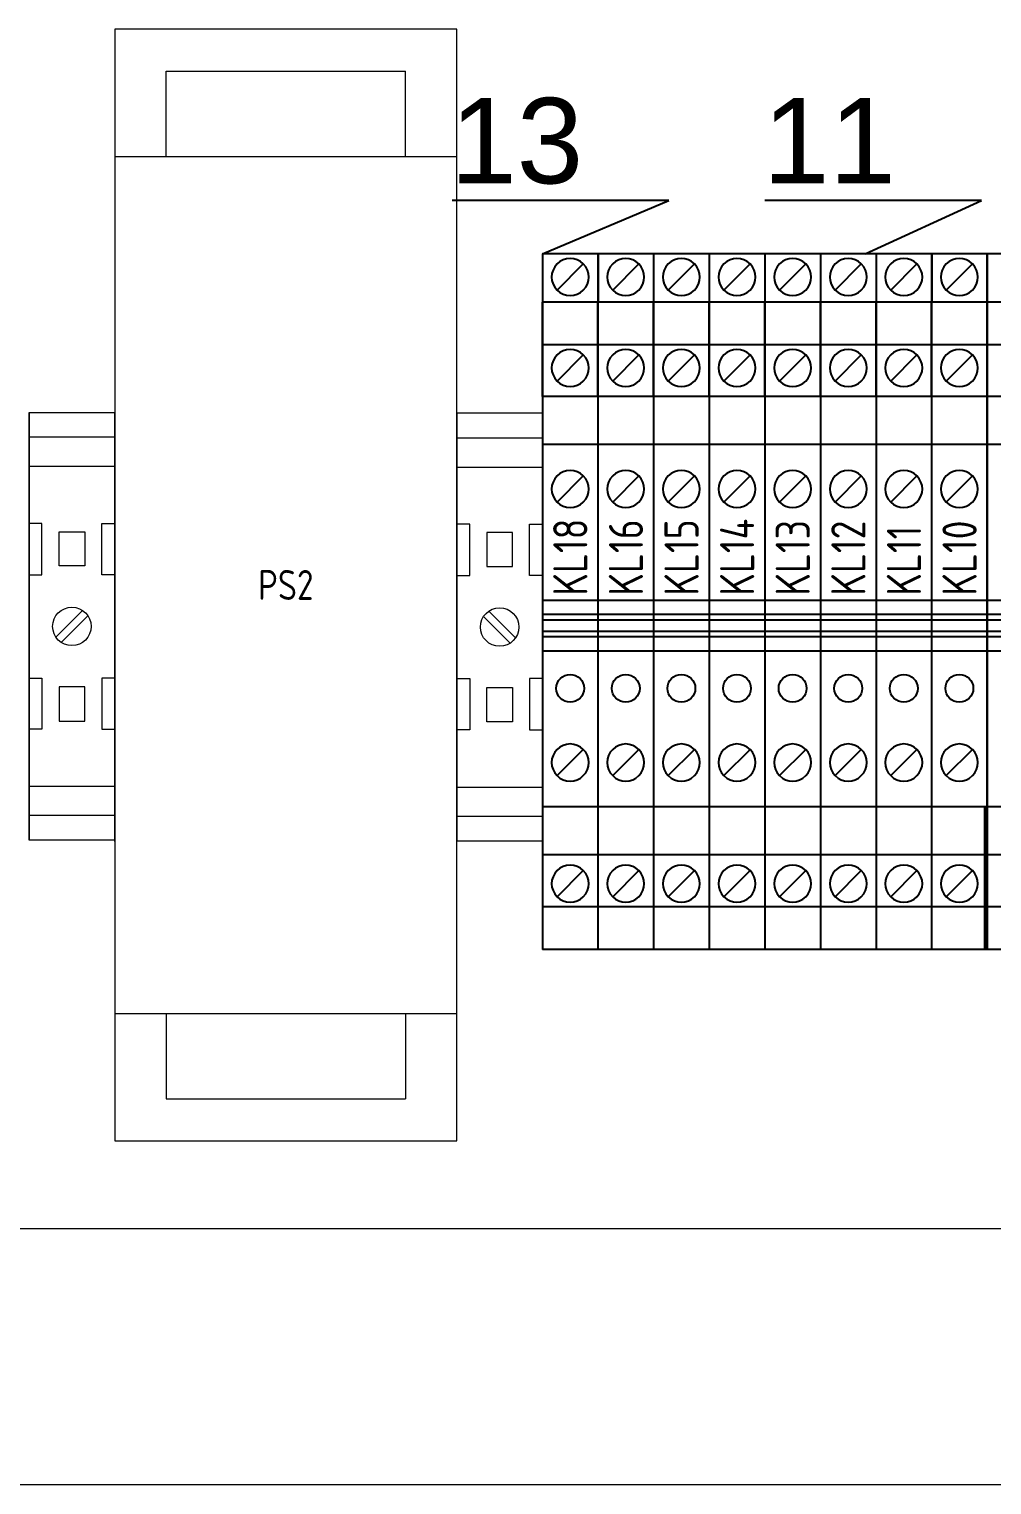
# Model space of a CAD drawing. Header units: millimetres. Extents: x 3520 to 8864, y 403 to 1747.
# Drawn here: x 5601.91 to 5615.41, y 839.73 to 860.16 of the extents above; entities that cross this region are included whole.
import ezdxf
from ezdxf import colors
from ezdxf.entities.mleader import LeaderData, LeaderLine
from ezdxf.math import Vec2, Vec3

# ---------------------------------------------------------------- set-up
doc = ezdxf.new("R2010")
doc.units = ezdxf.units.MM
doc.linetypes.add('CENTER', pattern=[10.16, 6.35, -1.27, 1.27, -1.27])
doc.linetypes.add('DOT', pattern=[0.559211, 0, -0.279605, 0, -0.279605])
doc.layers.add('1', color=1, linetype='Continuous')
doc.layers.add('Ссылки', color=6, linetype='Continuous')
doc.layers.add('Стерка', color=7, linetype='Continuous', lineweight=15)
doc.styles.get("Standard").update_dxf_attribs({"font": 'arial.ttf'})
doc.styles.add('ГОСТ В', font='GOST_0.TTF', dxfattribs={"height": 3.5})
doc.styles.add('ГОСТ тип А', font='GOST_0.TTF', dxfattribs={"height": 3.5})

# ---------------------------------------------------------------- blocks, each defined once
blk = doc.blocks.new('_None')

msp = doc.modelspace()

# ---------------------------------------------------------------- linework, layer by layer
at = {"color": 7}
for p, q in [((5609.108, 857.006, 1518.358), (5609.108, 847.244, 1518.358)), ((5609.888, 857.006, 1518.358), (5609.888, 847.244, 1518.358)), ((5610.668, 857.006, 1518.358), (5610.668, 847.244, 1518.358)), ((5611.448, 857.006, 1518.358), (5611.448, 847.244, 1518.358)), ((5612.228, 857.006, 1518.358), (5612.228, 847.244, 1518.358)), ((5613.008, 857.006, 1518.358), (5613.008, 847.244, 1518.358)), ((5613.788, 857.006, 1518.358), (5613.788, 847.244, 1518.358)), ((5614.568, 857.006, 1518.358), (5614.568, 847.244, 1518.358)), ((5615.348, 857.006, 1518.358), (5615.348, 847.244, 1518.358))]:
    msp.add_line(p, q, dxfattribs=at)
at = {"layer": '1', "color": 7}
for p, q in [((5609.889, 857.006, 1518.358), (5609.108, 857.006, 1518.358)), ((5610.669, 857.006, 1518.358), (5609.888, 857.006, 1518.358)), ((5609.889, 857.006, 1518.358), (5609.889, 856.329, 1518.358)), ((5611.449, 857.006, 1518.358), (5610.668, 857.006, 1518.358)), ((5610.669, 857.006, 1518.358), (5610.669, 856.329, 1518.358)), ((5612.229, 857.006, 1518.358), (5611.448, 857.006, 1518.358)), ((5611.449, 857.006, 1518.358), (5611.449, 856.329, 1518.358)), ((5613.009, 857.006, 1518.358), (5612.228, 857.006, 1518.358)), ((5612.229, 857.006, 1518.358), (5612.229, 856.329, 1518.358)), ((5613.789, 857.006, 1518.358), (5613.008, 857.006, 1518.358)), ((5613.009, 857.006, 1518.358), (5613.009, 856.329, 1518.358)), ((5614.569, 857.006, 1518.358), (5613.788, 857.006, 1518.358)), ((5613.789, 857.006, 1518.358), (5613.789, 856.329, 1518.358)), ((5615.349, 857.006, 1518.358), (5614.568, 857.006, 1518.358)), ((5614.569, 857.006, 1518.358), (5614.569, 856.329, 1518.358)), ((5615.348, 856.329, 1518.358), (5615.348, 857.006, 1518.358)), ((5616.129, 857.006, 1518.358), (5615.348, 857.006, 1518.358)), ((5615.348, 857.006, 1518.358), (5615.348, 856.329, 1518.358)), ((5615.349, 857.006, 1518.358), (5615.349, 856.329, 1518.358)), ((5609.314, 856.496, 1518.358), (5609.682, 856.865, 1518.358)), ((5610.094, 856.496, 1518.358), (5610.462, 856.865, 1518.358)), ((5610.874, 856.496, 1518.358), (5611.242, 856.865, 1518.358)), ((5611.654, 856.496, 1518.358), (5612.022, 856.865, 1518.358)), ((5612.434, 856.496, 1518.358), (5612.802, 856.865, 1518.358)), ((5613.214, 856.496, 1518.358), (5613.582, 856.865, 1518.358)), ((5613.994, 856.496, 1518.358), (5614.362, 856.865, 1518.358)), ((5614.774, 856.496, 1518.358), (5615.142, 856.865, 1518.358)), ((5609.889, 856.329, 1518.358), (5609.108, 856.329, 1518.358)), ((5609.108, 855.73, 1518.358), (5609.108, 856.329, 1518.358)), ((5609.108, 856.329, 1518.358), (5609.108, 855.73, 1518.358)), ((5610.669, 856.329, 1518.358), (5609.888, 856.329, 1518.358)), ((5609.888, 855.73, 1518.358), (5609.888, 856.329, 1518.358)), ((5609.888, 856.329, 1518.358), (5609.888, 855.73, 1518.358)), ((5611.449, 856.329, 1518.358), (5610.668, 856.329, 1518.358)), ((5610.668, 855.73, 1518.358), (5610.668, 856.329, 1518.358)), ((5610.668, 856.329, 1518.358), (5610.668, 855.73, 1518.358)), ((5612.229, 856.329, 1518.358), (5611.448, 856.329, 1518.358)), ((5611.448, 855.73, 1518.358), (5611.448, 856.329, 1518.358)), ((5611.448, 856.329, 1518.358), (5611.448, 855.73, 1518.358)), ((5613.009, 856.329, 1518.358), (5612.228, 856.329, 1518.358)), ((5612.228, 855.73, 1518.358), (5612.228, 856.329, 1518.358)), ((5612.228, 856.329, 1518.358), (5612.228, 855.73, 1518.358)), ((5613.789, 856.329, 1518.358), (5613.008, 856.329, 1518.358)), ((5613.008, 855.73, 1518.358), (5613.008, 856.329, 1518.358)), ((5613.008, 856.329, 1518.358), (5613.008, 855.73, 1518.358)), ((5614.569, 856.329, 1518.358), (5613.788, 856.329, 1518.358)), ((5613.788, 855.73, 1518.358), (5613.788, 856.329, 1518.358)), ((5613.788, 856.329, 1518.358), (5613.788, 855.73, 1518.358)), ((5615.349, 856.329, 1518.358), (5614.568, 856.329, 1518.358)), ((5614.568, 855.73, 1518.358), (5614.568, 856.329, 1518.358)), ((5614.568, 856.329, 1518.358), (5614.568, 855.73, 1518.358)), ((5616.129, 856.329, 1518.358), (5615.348, 856.329, 1518.358)), ((5615.348, 855.73, 1518.358), (5615.348, 856.329, 1518.358)), ((5615.348, 856.329, 1518.358), (5615.348, 855.73, 1518.358)), ((5609.108, 855.006, 1518.358), (5609.108, 855.73, 1518.358)), ((5609.889, 855.73, 1518.358), (5609.108, 855.73, 1518.358)), ((5609.108, 855.73, 1518.358), (5609.108, 855.6, 1518.358)), ((5609.314, 855.221, 1518.358), (5609.682, 855.589, 1518.358)), ((5609.888, 855.006, 1518.358), (5609.888, 855.73, 1518.358)), ((5610.669, 855.73, 1518.358), (5609.888, 855.73, 1518.358)), ((5609.888, 855.73, 1518.358), (5609.888, 855.6, 1518.358)), ((5610.094, 855.221, 1518.358), (5610.462, 855.589, 1518.358)), ((5610.668, 855.006, 1518.358), (5610.668, 855.73, 1518.358)), ((5611.449, 855.73, 1518.358), (5610.668, 855.73, 1518.358)), ((5610.668, 855.73, 1518.358), (5610.668, 855.6, 1518.358)), ((5610.874, 855.221, 1518.358), (5611.242, 855.589, 1518.358)), ((5611.448, 855.006, 1518.358), (5611.448, 855.73, 1518.358)), ((5612.229, 855.73, 1518.358), (5611.448, 855.73, 1518.358)), ((5611.448, 855.73, 1518.358), (5611.448, 855.6, 1518.358)), ((5611.654, 855.221, 1518.358), (5612.022, 855.589, 1518.358)), ((5612.228, 855.006, 1518.358), (5612.228, 855.73, 1518.358)), ((5613.009, 855.73, 1518.358), (5612.228, 855.73, 1518.358)), ((5612.228, 855.73, 1518.358), (5612.228, 855.6, 1518.358)), ((5612.434, 855.221, 1518.358), (5612.802, 855.589, 1518.358)), ((5613.008, 855.006, 1518.358), (5613.008, 855.73, 1518.358)), ((5613.789, 855.73, 1518.358), (5613.008, 855.73, 1518.358)), ((5613.008, 855.73, 1518.358), (5613.008, 855.6, 1518.358)), ((5613.214, 855.221, 1518.358), (5613.582, 855.589, 1518.358)), ((5613.788, 855.006, 1518.358), (5613.788, 855.73, 1518.358)), ((5614.569, 855.73, 1518.358), (5613.788, 855.73, 1518.358)), ((5613.788, 855.73, 1518.358), (5613.788, 855.6, 1518.358)), ((5613.994, 855.221, 1518.358), (5614.362, 855.589, 1518.358)), ((5614.568, 855.006, 1518.358), (5614.568, 855.73, 1518.358)), ((5615.349, 855.73, 1518.358), (5614.568, 855.73, 1518.358)), ((5614.568, 855.73, 1518.358), (5614.568, 855.6, 1518.358)), ((5614.774, 855.221, 1518.358), (5615.142, 855.589, 1518.358)), ((5615.348, 855.006, 1518.358), (5615.348, 855.73, 1518.358)), ((5616.129, 855.73, 1518.358), (5615.348, 855.73, 1518.358)), ((5615.348, 855.73, 1518.358), (5615.348, 855.6, 1518.358)), ((5615.348, 855.6, 1518.358), (5615.348, 855.006, 1518.358)), ((5615.348, 855.532, 1518.358), (5615.348, 849.181, 1518.358)), ((5609.889, 855.006, 1518.358), (5609.108, 855.006, 1518.358)), ((5609.889, 855.006, 1518.358), (5609.293, 855.006, 1518.358)), ((5610.669, 855.006, 1518.358), (5609.888, 855.006, 1518.358)), ((5610.669, 855.006, 1518.358), (5610.073, 855.006, 1518.358)), ((5611.449, 855.006, 1518.358), (5610.668, 855.006, 1518.358)), ((5611.449, 855.006, 1518.358), (5610.853, 855.006, 1518.358)), ((5612.229, 855.006, 1518.358), (5611.448, 855.006, 1518.358)), ((5612.229, 855.006, 1518.358), (5611.633, 855.006, 1518.358)), ((5613.009, 855.006, 1518.358), (5612.228, 855.006, 1518.358)), ((5613.009, 855.006, 1518.358), (5612.413, 855.006, 1518.358)), ((5613.789, 855.006, 1518.358), (5613.008, 855.006, 1518.358)), ((5613.789, 855.006, 1518.358), (5613.193, 855.006, 1518.358)), ((5614.569, 855.006, 1518.358), (5613.788, 855.006, 1518.358)), ((5614.569, 855.006, 1518.358), (5613.973, 855.006, 1518.358)), ((5615.349, 855.006, 1518.358), (5614.568, 855.006, 1518.358)), ((5615.349, 855.006, 1518.358), (5614.753, 855.006, 1518.358)), ((5615.348, 854.329, 1518.358), (5615.348, 855.006, 1518.358)), ((5616.129, 855.006, 1518.358), (5615.348, 855.006, 1518.358)), ((5615.348, 855.006, 1518.358), (5615.348, 854.329, 1518.358)), ((5615.348, 855.006, 1518.358), (5615.348, 854.329, 1518.358)), ((5609.889, 854.329, 1518.358), (5609.108, 854.329, 1518.358)), ((5609.889, 854.329, 1518.358), (5609.293, 854.329, 1518.358)), ((5610.669, 854.329, 1518.358), (5609.888, 854.329, 1518.358)), ((5610.669, 854.329, 1518.358), (5610.073, 854.329, 1518.358)), ((5611.449, 854.329, 1518.358), (5610.668, 854.329, 1518.358)), ((5611.449, 854.329, 1518.358), (5610.853, 854.329, 1518.358)), ((5612.229, 854.329, 1518.358), (5611.448, 854.329, 1518.358)), ((5612.229, 854.329, 1518.358), (5611.633, 854.329, 1518.358)), ((5613.009, 854.329, 1518.358), (5612.228, 854.329, 1518.358)), ((5613.009, 854.329, 1518.358), (5612.413, 854.329, 1518.358)), ((5613.789, 854.329, 1518.358), (5613.008, 854.329, 1518.358)), ((5613.789, 854.329, 1518.358), (5613.193, 854.329, 1518.358)), ((5614.569, 854.329, 1518.358), (5613.788, 854.329, 1518.358)), ((5614.569, 854.329, 1518.358), (5613.973, 854.329, 1518.358)), ((5615.349, 854.329, 1518.358), (5614.568, 854.329, 1518.358)), ((5615.349, 854.329, 1518.358), (5614.753, 854.329, 1518.358)), ((5615.348, 852.143, 1518.358), (5615.348, 854.329, 1518.358)), ((5616.129, 854.329, 1518.358), (5615.348, 854.329, 1518.358)), ((5615.348, 854.329, 1518.358), (5615.348, 852.143, 1518.358)), ((5609.314, 853.521, 1518.358), (5609.682, 853.889, 1518.358)), ((5610.094, 853.521, 1518.358), (5610.462, 853.889, 1518.358)), ((5610.874, 853.521, 1518.358), (5611.242, 853.889, 1518.358)), ((5611.654, 853.521, 1518.358), (5612.022, 853.889, 1518.358)), ((5612.434, 853.521, 1518.358), (5612.802, 853.889, 1518.358)), ((5613.214, 853.521, 1518.358), (5613.582, 853.889, 1518.358)), ((5613.994, 853.521, 1518.358), (5614.362, 853.889, 1518.358)), ((5614.774, 853.521, 1518.358), (5615.142, 853.889, 1518.358)), ((5609.889, 852.143, 1518.358), (5609.108, 852.143, 1518.358)), ((5610.669, 852.143, 1518.358), (5609.888, 852.143, 1518.358)), ((5611.449, 852.143, 1518.358), (5610.668, 852.143, 1518.358)), ((5612.229, 852.143, 1518.358), (5611.448, 852.143, 1518.358)), ((5613.009, 852.143, 1518.358), (5612.228, 852.143, 1518.358)), ((5613.789, 852.143, 1518.358), (5613.008, 852.143, 1518.358)), ((5614.569, 852.143, 1518.358), (5613.788, 852.143, 1518.358)), ((5615.349, 852.143, 1518.358), (5614.568, 852.143, 1518.358)), ((5615.348, 851.943, 1518.358), (5615.348, 852.143, 1518.358)), ((5616.129, 852.143, 1518.358), (5615.348, 852.143, 1518.358)), ((5615.348, 852.143, 1518.358), (5615.348, 851.943, 1518.358)), ((5609.889, 851.943, 1518.358), (5609.108, 851.943, 1518.358)), ((5610.669, 851.943, 1518.358), (5609.888, 851.943, 1518.358)), ((5611.449, 851.943, 1518.358), (5610.668, 851.943, 1518.358)), ((5612.229, 851.943, 1518.358), (5611.448, 851.943, 1518.358)), ((5613.009, 851.943, 1518.358), (5612.228, 851.943, 1518.358)), ((5613.789, 851.943, 1518.358), (5613.008, 851.943, 1518.358)), ((5614.569, 851.943, 1518.358), (5613.788, 851.943, 1518.358)), ((5615.349, 851.943, 1518.358), (5614.568, 851.943, 1518.358)), ((5615.348, 851.865, 1518.358), (5615.348, 851.943, 1518.358)), ((5616.129, 851.943, 1518.358), (5615.348, 851.943, 1518.358)), ((5615.348, 851.943, 1518.358), (5615.348, 851.865, 1518.358)), ((5609.889, 851.865, 1518.358), (5609.108, 851.865, 1518.358)), ((5609.889, 851.708, 1518.358), (5609.108, 851.708, 1518.358)), ((5610.669, 851.865, 1518.358), (5609.888, 851.865, 1518.358)), ((5610.669, 851.708, 1518.358), (5609.888, 851.708, 1518.358)), ((5611.449, 851.865, 1518.358), (5610.668, 851.865, 1518.358)), ((5611.449, 851.708, 1518.358), (5610.668, 851.708, 1518.358)), ((5612.229, 851.865, 1518.358), (5611.448, 851.865, 1518.358)), ((5612.229, 851.708, 1518.358), (5611.448, 851.708, 1518.358)), ((5613.009, 851.865, 1518.358), (5612.228, 851.865, 1518.358)), ((5613.009, 851.708, 1518.358), (5612.228, 851.708, 1518.358)), ((5613.789, 851.865, 1518.358), (5613.008, 851.865, 1518.358)), ((5613.789, 851.708, 1518.358), (5613.008, 851.708, 1518.358)), ((5614.569, 851.865, 1518.358), (5613.788, 851.865, 1518.358)), ((5614.569, 851.708, 1518.358), (5613.788, 851.708, 1518.358)), ((5615.349, 851.865, 1518.358), (5614.568, 851.865, 1518.358)), ((5615.349, 851.708, 1518.358), (5614.568, 851.708, 1518.358)), ((5615.348, 851.708, 1518.358), (5615.348, 851.865, 1518.358)), ((5616.129, 851.865, 1518.358), (5615.348, 851.865, 1518.358)), ((5615.348, 851.865, 1518.358), (5615.348, 851.708, 1518.358)), ((5615.348, 851.63, 1518.358), (5615.348, 851.708, 1518.358)), ((5616.129, 851.708, 1518.358), (5615.348, 851.708, 1518.358)), ((5615.348, 851.708, 1518.358), (5615.348, 851.63, 1518.358)), ((5609.889, 851.63, 1518.358), (5609.108, 851.63, 1518.358)), ((5610.669, 851.63, 1518.358), (5609.888, 851.63, 1518.358)), ((5611.449, 851.63, 1518.358), (5610.668, 851.63, 1518.358)), ((5612.229, 851.63, 1518.358), (5611.448, 851.63, 1518.358)), ((5613.009, 851.63, 1518.358), (5612.228, 851.63, 1518.358)), ((5613.789, 851.63, 1518.358), (5613.008, 851.63, 1518.358)), ((5614.569, 851.63, 1518.358), (5613.788, 851.63, 1518.358)), ((5615.349, 851.63, 1518.358), (5614.568, 851.63, 1518.358)), ((5615.348, 851.43, 1518.358), (5615.348, 851.63, 1518.358)), ((5616.129, 851.63, 1518.358), (5615.348, 851.63, 1518.358)), ((5615.348, 851.63, 1518.358), (5615.348, 851.43, 1518.358)), ((5609.889, 851.43, 1518.358), (5609.108, 851.43, 1518.358)), ((5610.669, 851.43, 1518.358), (5609.888, 851.43, 1518.358)), ((5611.449, 851.43, 1518.358), (5610.668, 851.43, 1518.358)), ((5612.229, 851.43, 1518.358), (5611.448, 851.43, 1518.358)), ((5613.009, 851.43, 1518.358), (5612.228, 851.43, 1518.358)), ((5613.789, 851.43, 1518.358), (5613.008, 851.43, 1518.358)), ((5614.569, 851.43, 1518.358), (5613.788, 851.43, 1518.358)), ((5615.349, 851.43, 1518.358), (5614.568, 851.43, 1518.358)), ((5615.348, 849.246, 1518.358), (5615.348, 851.43, 1518.358)), ((5616.129, 851.43, 1518.358), (5615.348, 851.43, 1518.358)), ((5615.348, 851.43, 1518.358), (5615.348, 849.246, 1518.358)), ((5609.314, 849.684, 1518.358), (5609.682, 850.052, 1518.358)), ((5610.094, 849.684, 1518.358), (5610.462, 850.052, 1518.358)), ((5610.874, 849.684, 1518.358), (5611.242, 850.052, 1518.358)), ((5611.654, 849.684, 1518.358), (5612.022, 850.052, 1518.358)), ((5612.434, 849.684, 1518.358), (5612.802, 850.052, 1518.358)), ((5613.214, 849.684, 1518.358), (5613.582, 850.052, 1518.358)), ((5613.994, 849.684, 1518.358), (5614.362, 850.052, 1518.358)), ((5614.774, 849.684, 1518.358), (5615.142, 850.052, 1518.358)), ((5609.889, 849.246, 1518.358), (5609.108, 849.246, 1518.358)), ((5610.669, 849.246, 1518.358), (5609.888, 849.246, 1518.358)), ((5611.449, 849.246, 1518.358), (5610.668, 849.246, 1518.358)), ((5612.229, 849.246, 1518.358), (5611.448, 849.246, 1518.358)), ((5613.009, 849.246, 1518.358), (5612.228, 849.246, 1518.358)), ((5613.789, 849.246, 1518.358), (5613.008, 849.246, 1518.358)), ((5614.569, 849.246, 1518.358), (5613.788, 849.246, 1518.358)), ((5615.349, 849.246, 1518.358), (5614.568, 849.246, 1518.358)), ((5615.316, 849.251, 1518.358), (5615.316, 848.574, 1518.358)), ((5615.316, 848.571, 1518.358), (5615.316, 849.246, 1518.358)), ((5615.316, 849.246, 1518.358), (5615.316, 848.574, 1518.358)), ((5615.317, 849.251, 1518.358), (5615.317, 848.574, 1518.358)), ((5615.317, 848.571, 1518.358), (5615.317, 849.246, 1518.358)), ((5615.317, 849.246, 1518.358), (5615.317, 848.574, 1518.358)), ((5615.348, 849.251, 1518.358), (5615.348, 848.574, 1518.358)), ((5615.348, 848.571, 1518.358), (5615.348, 849.246, 1518.358)), ((5616.129, 849.246, 1518.358), (5615.348, 849.246, 1518.358)), ((5615.348, 849.246, 1518.358), (5615.348, 848.574, 1518.358)), ((5609.889, 848.574, 1518.358), (5609.108, 848.574, 1518.358)), ((5610.669, 848.574, 1518.358), (5609.888, 848.574, 1518.358)), ((5611.449, 848.574, 1518.358), (5610.668, 848.574, 1518.358)), ((5612.229, 848.574, 1518.358), (5611.448, 848.574, 1518.358)), ((5613.009, 848.574, 1518.358), (5612.228, 848.574, 1518.358)), ((5613.789, 848.574, 1518.358), (5613.008, 848.574, 1518.358)), ((5614.569, 848.574, 1518.358), (5613.788, 848.574, 1518.358)), ((5615.349, 848.574, 1518.358), (5614.568, 848.574, 1518.358)), ((5615.316, 848.574, 1518.358), (5615.316, 847.843, 1518.358)), ((5615.316, 847.843, 1518.358), (5615.316, 848.571, 1518.358)), ((5615.317, 848.574, 1518.358), (5615.317, 847.843, 1518.358)), ((5615.317, 847.843, 1518.358), (5615.317, 848.571, 1518.358)), ((5616.129, 848.574, 1518.358), (5615.348, 848.574, 1518.358)), ((5615.348, 848.574, 1518.358), (5615.348, 847.843, 1518.358)), ((5615.348, 847.843, 1518.358), (5615.348, 848.571, 1518.358)), ((5609.314, 847.984, 1518.358), (5609.682, 848.352, 1518.358)), ((5610.094, 847.984, 1518.358), (5610.462, 848.352, 1518.358)), ((5610.874, 847.984, 1518.358), (5611.242, 848.352, 1518.358)), ((5611.654, 847.984, 1518.358), (5612.022, 848.352, 1518.358)), ((5612.434, 847.984, 1518.358), (5612.802, 848.352, 1518.358)), ((5613.214, 847.984, 1518.358), (5613.582, 848.352, 1518.358)), ((5613.994, 847.984, 1518.358), (5614.362, 848.352, 1518.358)), ((5614.774, 847.984, 1518.358), (5615.142, 848.352, 1518.358)), ((5609.889, 847.843, 1518.358), (5609.108, 847.843, 1518.358)), ((5610.669, 847.843, 1518.358), (5609.888, 847.843, 1518.358)), ((5611.449, 847.843, 1518.358), (5610.668, 847.843, 1518.358)), ((5612.229, 847.843, 1518.358), (5611.448, 847.843, 1518.358)), ((5613.009, 847.843, 1518.358), (5612.228, 847.843, 1518.358)), ((5613.789, 847.843, 1518.358), (5613.008, 847.843, 1518.358)), ((5614.569, 847.843, 1518.358), (5613.788, 847.843, 1518.358)), ((5615.349, 847.843, 1518.358), (5614.568, 847.843, 1518.358)), ((5615.316, 847.244, 1518.358), (5615.316, 847.843, 1518.358)), ((5615.316, 847.843, 1518.358), (5615.316, 847.244, 1518.358)), ((5615.317, 847.244, 1518.358), (5615.317, 847.843, 1518.358)), ((5615.317, 847.843, 1518.358), (5615.317, 847.244, 1518.358)), ((5615.348, 847.244, 1518.358), (5615.348, 847.843, 1518.358)), ((5616.129, 847.843, 1518.358), (5615.348, 847.843, 1518.358)), ((5615.348, 847.843, 1518.358), (5615.348, 847.244, 1518.358)), ((5609.889, 847.244, 1518.358), (5609.108, 847.244, 1518.358)), ((5610.669, 847.244, 1518.358), (5609.888, 847.244, 1518.358)), ((5611.449, 847.244, 1518.358), (5610.668, 847.244, 1518.358)), ((5612.229, 847.244, 1518.358), (5611.448, 847.244, 1518.358)), ((5613.009, 847.244, 1518.358), (5612.228, 847.244, 1518.358)), ((5613.789, 847.244, 1518.358), (5613.008, 847.244, 1518.358)), ((5614.569, 847.244, 1518.358), (5613.788, 847.244, 1518.358)), ((5615.349, 847.244, 1518.358), (5614.568, 847.244, 1518.358)), ((5616.13, 847.244, 1518.358), (5615.349, 847.244, 1518.358))]:
    msp.add_line(p, q, dxfattribs=at)
for centre in [(5609.498, 850.909, 1518.358), (5610.278, 850.909, 1518.358), (5611.058, 850.909, 1518.358), (5611.838, 850.909, 1518.358), (5612.618, 850.909, 1518.358), (5613.398, 850.909, 1518.358), (5614.178, 850.909, 1518.358), (5614.958, 850.909, 1518.358)]:
    msp.add_circle(centre, 0.195, dxfattribs=at)
for centre, start, end in [((5609.498, 856.68, 1518.358), 45, 225), ((5609.498, 856.68, 1518.358), 225, 45), ((5610.278, 856.68, 1518.358), 45, 225), ((5610.278, 856.68, 1518.358), 225, 45), ((5611.058, 856.68, 1518.358), 45, 225), ((5611.058, 856.68, 1518.358), 225, 45), ((5611.838, 856.68, 1518.358), 45, 225), ((5611.838, 856.68, 1518.358), 225, 45), ((5612.618, 856.68, 1518.358), 45, 225), ((5612.618, 856.68, 1518.358), 225, 45), ((5613.398, 856.68, 1518.358), 45, 225), ((5613.398, 856.68, 1518.358), 225, 45), ((5614.178, 856.68, 1518.358), 45, 225), ((5614.178, 856.68, 1518.358), 225, 45), ((5614.958, 856.68, 1518.358), 45, 225), ((5614.958, 856.68, 1518.358), 225, 45), ((5609.498, 855.405, 1518.358), 45, 225), ((5609.498, 855.405, 1518.358), 225, 45), ((5610.278, 855.405, 1518.358), 45, 225), ((5610.278, 855.405, 1518.358), 225, 45), ((5611.058, 855.405, 1518.358), 45, 225), ((5611.058, 855.405, 1518.358), 225, 45), ((5611.838, 855.405, 1518.358), 45, 225), ((5611.838, 855.405, 1518.358), 225, 45), ((5612.618, 855.405, 1518.358), 45, 225), ((5612.618, 855.405, 1518.358), 225, 45), ((5613.398, 855.405, 1518.358), 45, 225), ((5613.398, 855.405, 1518.358), 225, 45), ((5614.178, 855.405, 1518.358), 45, 225), ((5614.178, 855.405, 1518.358), 225, 45), ((5614.958, 855.405, 1518.358), 45, 225), ((5614.958, 855.405, 1518.358), 225, 45), ((5609.498, 853.705, 1518.358), 45, 225), ((5610.278, 853.705, 1518.358), 45, 225), ((5611.058, 853.705, 1518.358), 45, 225), ((5611.838, 853.705, 1518.358), 45, 225), ((5612.618, 853.705, 1518.358), 45, 225), ((5613.398, 853.705, 1518.358), 45, 225), ((5614.178, 853.705, 1518.358), 45, 225), ((5614.958, 853.705, 1518.358), 45, 225), ((5609.498, 853.705, 1518.358), 225, 45), ((5610.278, 853.705, 1518.358), 225, 45), ((5611.058, 853.705, 1518.358), 225, 45), ((5611.838, 853.705, 1518.358), 225, 45), ((5612.618, 853.705, 1518.358), 225, 45), ((5613.398, 853.705, 1518.358), 225, 45), ((5614.178, 853.705, 1518.358), 225, 45), ((5614.958, 853.705, 1518.358), 225, 45), ((5609.498, 849.868, 1518.358), 45, 225), ((5609.498, 849.868, 1518.358), 225, 45), ((5610.278, 849.868, 1518.358), 45, 225), ((5610.278, 849.868, 1518.358), 225, 45), ((5611.058, 849.868, 1518.358), 45, 225), ((5611.058, 849.868, 1518.358), 225, 45), ((5611.838, 849.868, 1518.358), 45, 225), ((5611.838, 849.868, 1518.358), 225, 45), ((5612.618, 849.868, 1518.358), 45, 225), ((5612.618, 849.868, 1518.358), 225, 45), ((5613.398, 849.868, 1518.358), 45, 225), ((5613.398, 849.868, 1518.358), 225, 45), ((5614.178, 849.868, 1518.358), 45, 225), ((5614.178, 849.868, 1518.358), 225, 45), ((5614.958, 849.868, 1518.358), 45, 225), ((5614.958, 849.868, 1518.358), 225, 45), ((5609.498, 848.168, 1518.358), 45, 225), ((5610.278, 848.168, 1518.358), 45, 225), ((5611.058, 848.168, 1518.358), 45, 225), ((5611.838, 848.168, 1518.358), 45, 225), ((5612.618, 848.168, 1518.358), 45, 225), ((5613.398, 848.168, 1518.358), 45, 225), ((5614.178, 848.168, 1518.358), 45, 225), ((5614.958, 848.168, 1518.358), 45, 225), ((5609.498, 848.168, 1518.358), 225, 45), ((5610.278, 848.168, 1518.358), 225, 45), ((5611.058, 848.168, 1518.358), 225, 45), ((5611.838, 848.168, 1518.358), 225, 45), ((5612.618, 848.168, 1518.358), 225, 45), ((5613.398, 848.168, 1518.358), 225, 45), ((5614.178, 848.168, 1518.358), 225, 45), ((5614.958, 848.168, 1518.358), 225, 45)]:
    msp.add_arc(centre, 0.26, start, end, dxfattribs=at)
at = {"layer": '1', "color": 7, "linetype": 'CENTER'}
msp.add_point((5615.348, 855.6, 1518.358), dxfattribs=at)
at = {"layer": '1', "color": 7, "linetype": 'DOT'}
msp.add_point((5615.348, 854.674, 1518.358), dxfattribs=at)
at = {"layer": 'Стерка', "color": 7}
for p, q in [((5607.908, 860.16, 1518.358), (5603.108, 860.16, 1518.358)), ((5603.108, 860.16, 1518.358), (5603.108, 844.56, 1518.358)), ((5607.908, 844.56, 1518.358), (5607.908, 860.16, 1518.358)), ((5603.828, 858.371, 1518.358), (5603.828, 859.571, 1518.358)), ((5603.828, 859.571, 1518.358), (5607.188, 859.571, 1518.358)), ((5607.188, 858.371, 1518.358), (5607.188, 859.571, 1518.358)), ((5603.108, 858.371, 1518.358), (5607.908, 858.371, 1518.358)), ((5609.108, 847.244, 1518.358), (5609.108, 856.844, 1518.358)), ((5609.888, 847.244, 1518.358), (5609.888, 856.844, 1518.358)), ((5609.888, 856.844, 1518.358), (5609.888, 847.244, 1518.358)), ((5610.668, 847.244, 1518.358), (5610.668, 856.844, 1518.358)), ((5610.668, 856.844, 1518.358), (5610.668, 847.244, 1518.358)), ((5611.448, 847.244, 1518.358), (5611.448, 856.844, 1518.358)), ((5611.448, 856.844, 1518.358), (5611.448, 847.244, 1518.358)), ((5612.228, 847.244, 1518.358), (5612.228, 856.844, 1518.358)), ((5612.228, 856.844, 1518.358), (5612.228, 847.244, 1518.358)), ((5613.008, 847.244, 1518.358), (5613.008, 856.844, 1518.358)), ((5613.008, 856.844, 1518.358), (5613.008, 847.244, 1518.358)), ((5613.788, 847.244, 1518.358), (5613.788, 856.844, 1518.358)), ((5613.788, 856.844, 1518.358), (5613.788, 847.244, 1518.358)), ((5614.568, 847.244, 1518.358), (5614.568, 856.844, 1518.358)), ((5614.568, 856.844, 1518.358), (5614.568, 847.244, 1518.358)), ((5615.348, 847.244, 1518.358), (5615.348, 856.844, 1518.358)), ((5615.348, 856.844, 1518.358), (5615.348, 847.244, 1518.358)), ((5601.908, 848.778, 1518.358), (5601.908, 854.778, 1518.358)), ((5601.908, 848.778, 1518.358), (5601.908, 854.778, 1518.358)), ((5601.908, 848.778, 1518.358), (5601.908, 854.778, 1518.358)), ((5601.908, 854.778, 1518.358), (5601.908, 848.778, 1518.358)), ((5601.908, 854.778, 1518.358), (5601.908, 848.778, 1518.358)), ((5601.908, 848.778, 1518.358), (5601.908, 854.778, 1518.358)), ((5601.908, 848.778, 1518.358), (5601.908, 854.778, 1518.358)), ((5601.908, 854.778, 1518.358), (5601.908, 848.778, 1518.358)), ((5601.908, 848.778, 1518.358), (5601.908, 854.778, 1518.358)), ((5601.908, 854.778, 1518.358), (5603.108, 854.778, 1518.358)), ((5601.908, 848.778, 1518.358), (5601.908, 854.778, 1518.358)), ((5601.908, 848.778, 1518.358), (5601.908, 854.778, 1518.358)), ((5603.108, 854.787, 1518.358), (5603.108, 848.787, 1518.358)), ((5603.108, 854.787, 1518.358), (5603.108, 848.787, 1518.358)), ((5603.108, 854.787, 1518.358), (5603.108, 848.787, 1518.358)), ((5603.108, 854.778, 1518.358), (5603.108, 848.778, 1518.358)), ((5603.108, 848.778, 1518.358), (5603.108, 854.778, 1518.358)), ((5603.108, 848.778, 1518.358), (5603.108, 854.778, 1518.358)), ((5603.108, 854.778, 1518.358), (5603.108, 848.778, 1518.358)), ((5603.108, 854.778, 1518.358), (5603.108, 848.778, 1518.358)), ((5603.108, 854.769, 1518.358), (5603.108, 848.769, 1518.358)), ((5603.108, 854.769, 1518.358), (5603.108, 848.769, 1518.358)), ((5603.108, 854.769, 1518.358), (5603.108, 848.769, 1518.358)), ((5603.108, 854.76, 1518.358), (5603.108, 848.76, 1518.358)), ((5603.108, 848.76, 1518.358), (5603.108, 854.76, 1518.358)), ((5603.108, 848.76, 1518.358), (5603.108, 854.76, 1518.358)), ((5603.108, 854.76, 1518.358), (5603.108, 848.76, 1518.358)), ((5603.108, 854.76, 1518.358), (5603.108, 848.76, 1518.358)), ((5607.908, 854.778, 1518.358), (5607.908, 848.778, 1518.358)), ((5607.908, 854.778, 1518.358), (5607.908, 848.778, 1518.358)), ((5607.908, 854.778, 1518.358), (5607.908, 848.778, 1518.358)), ((5607.908, 854.778, 1518.358), (5607.908, 848.778, 1518.358)), ((5607.908, 854.778, 1518.358), (5607.908, 848.778, 1518.358)), ((5607.908, 848.778, 1518.358), (5607.908, 854.778, 1518.358)), ((5607.908, 848.778, 1518.358), (5607.908, 854.778, 1518.358)), ((5607.908, 854.778, 1518.358), (5607.908, 848.778, 1518.358)), ((5607.908, 848.778, 1518.358), (5607.908, 854.778, 1518.358)), ((5607.908, 848.778, 1518.358), (5607.908, 854.778, 1518.358)), ((5607.908, 854.778, 1518.358), (5607.908, 848.778, 1518.358)), ((5607.908, 848.769, 1518.358), (5607.908, 854.769, 1518.358)), ((5607.908, 848.769, 1518.358), (5607.908, 854.769, 1518.358)), ((5607.908, 848.769, 1518.358), (5607.908, 854.769, 1518.358)), ((5607.908, 854.769, 1518.358), (5607.908, 848.769, 1518.358)), ((5607.908, 854.769, 1518.358), (5607.908, 848.769, 1518.358)), ((5607.908, 848.769, 1518.358), (5607.908, 854.769, 1518.358)), ((5607.908, 848.769, 1518.358), (5607.908, 854.769, 1518.358)), ((5607.908, 854.769, 1518.358), (5607.908, 848.769, 1518.358)), ((5607.908, 848.769, 1518.358), (5607.908, 854.769, 1518.358)), ((5607.908, 848.769, 1518.358), (5607.908, 854.769, 1518.358)), ((5607.908, 848.769, 1518.358), (5607.908, 854.769, 1518.358)), ((5609.108, 854.769, 1518.358), (5607.908, 854.769, 1518.358)), ((5607.908, 854.769, 1518.358), (5607.908, 848.769, 1518.358)), ((5607.908, 848.769, 1518.358), (5607.908, 854.769, 1518.358)), ((5607.908, 848.769, 1518.358), (5607.908, 854.769, 1518.358)), ((5607.908, 854.769, 1518.358), (5607.908, 848.769, 1518.358)), ((5607.908, 854.769, 1518.358), (5607.908, 848.769, 1518.358)), ((5609.108, 854.769, 1518.358), (5609.108, 848.769, 1518.358)), ((5601.908, 854.478, 1518.358), (5601.908, 849.078, 1518.358)), ((5601.908, 854.478, 1518.358), (5601.908, 849.078, 1518.358)), ((5601.908, 854.478, 1518.358), (5601.908, 849.078, 1518.358)), ((5603.108, 854.432, 1518.358), (5601.908, 854.432, 1518.358)), ((5603.108, 854.478, 1518.358), (5603.108, 849.078, 1518.358)), ((5603.108, 854.478, 1518.358), (5603.108, 849.078, 1518.358)), ((5603.108, 854.46, 1518.358), (5603.108, 849.06, 1518.358)), ((5603.108, 854.46, 1518.358), (5603.108, 849.06, 1518.358)), ((5607.908, 854.478, 1518.358), (5607.908, 849.078, 1518.358)), ((5607.908, 854.478, 1518.358), (5607.908, 849.078, 1518.358)), ((5607.908, 854.469, 1518.358), (5607.908, 849.069, 1518.358)), ((5607.908, 854.469, 1518.358), (5607.908, 849.069, 1518.358)), ((5607.908, 854.469, 1518.358), (5607.908, 849.069, 1518.358)), ((5607.908, 854.469, 1518.358), (5607.908, 849.069, 1518.358)), ((5607.908, 854.469, 1518.358), (5607.908, 849.069, 1518.358)), ((5607.908, 854.423, 1518.358), (5609.108, 854.423, 1518.358)), ((5601.908, 849.258, 1518.358), (5601.908, 854.298, 1518.358)), ((5601.908, 854.298, 1518.358), (5601.908, 849.258, 1518.358)), ((5601.908, 849.258, 1518.358), (5601.908, 854.298, 1518.358)), ((5601.908, 854.298, 1518.358), (5601.908, 849.258, 1518.358)), ((5601.908, 849.258, 1518.358), (5601.908, 854.298, 1518.358)), ((5601.908, 854.298, 1518.358), (5601.908, 849.258, 1518.358)), ((5601.908, 849.258, 1518.358), (5601.908, 854.298, 1518.358)), ((5601.908, 854.298, 1518.358), (5601.908, 849.258, 1518.358)), ((5603.108, 854.307, 1518.358), (5603.108, 849.267, 1518.358)), ((5603.108, 854.307, 1518.358), (5603.108, 849.267, 1518.358)), ((5603.108, 854.289, 1518.358), (5603.108, 849.249, 1518.358)), ((5603.108, 854.289, 1518.358), (5603.108, 849.249, 1518.358)), ((5607.908, 854.298, 1518.358), (5607.908, 849.258, 1518.358)), ((5607.908, 854.298, 1518.358), (5607.908, 849.258, 1518.358)), ((5607.908, 849.249, 1518.358), (5607.908, 854.289, 1518.358)), ((5607.908, 854.289, 1518.358), (5607.908, 849.249, 1518.358)), ((5607.908, 849.249, 1518.358), (5607.908, 854.289, 1518.358)), ((5607.908, 854.289, 1518.358), (5607.908, 849.249, 1518.358)), ((5607.908, 849.249, 1518.358), (5607.908, 854.289, 1518.358)), ((5607.908, 854.289, 1518.358), (5607.908, 849.249, 1518.358)), ((5607.908, 849.249, 1518.358), (5607.908, 854.289, 1518.358)), ((5607.908, 854.289, 1518.358), (5607.908, 849.249, 1518.358)), ((5603.108, 854.024, 1518.358), (5601.908, 854.024, 1518.358)), ((5607.908, 854.015, 1518.358), (5609.108, 854.015, 1518.358)), ((5601.908, 853.878, 1518.358), (5601.908, 849.678, 1518.358)), ((5601.908, 853.878, 1518.358), (5601.908, 849.678, 1518.358)), ((5603.108, 853.878, 1518.358), (5603.108, 849.678, 1518.358)), ((5603.108, 853.878, 1518.358), (5603.108, 849.678, 1518.358)), ((5603.108, 853.878, 1518.358), (5603.108, 849.678, 1518.358)), ((5603.108, 853.86, 1518.358), (5603.108, 849.66, 1518.358)), ((5603.108, 853.86, 1518.358), (5603.108, 849.66, 1518.358)), ((5603.108, 853.86, 1518.358), (5603.108, 849.66, 1518.358)), ((5607.908, 853.878, 1518.358), (5607.908, 849.678, 1518.358)), ((5607.908, 853.878, 1518.358), (5607.908, 849.678, 1518.358)), ((5607.908, 853.869, 1518.358), (5607.908, 849.669, 1518.358)), ((5607.908, 853.869, 1518.358), (5607.908, 849.669, 1518.358)), ((5607.908, 853.869, 1518.358), (5607.908, 849.669, 1518.358)), ((5607.908, 853.869, 1518.358), (5607.908, 849.669, 1518.358)), ((5607.908, 853.869, 1518.358), (5607.908, 849.669, 1518.358)), ((5602.088, 853.221, 1518.358), (5601.908, 853.221, 1518.358)), ((5602.088, 852.501, 1518.358), (5602.088, 853.221, 1518.358)), ((5602.328, 852.627, 1518.358), (5602.328, 853.107, 1518.358)), ((5602.328, 853.107, 1518.358), (5602.508, 853.107, 1518.358)), ((5602.508, 853.107, 1518.358), (5602.688, 853.107, 1518.358)), ((5602.688, 853.107, 1518.358), (5602.688, 852.627, 1518.358)), ((5602.928, 852.501, 1518.358), (5602.928, 853.221, 1518.358)), ((5602.928, 853.221, 1518.358), (5603.108, 853.221, 1518.358)), ((5603.108, 849.078, 1518.358), (5603.108, 853.278, 1518.358)), ((5603.108, 849.078, 1518.358), (5603.108, 853.278, 1518.358)), ((5603.108, 849.078, 1518.358), (5603.108, 853.278, 1518.358)), ((5603.108, 849.06, 1518.358), (5603.108, 853.26, 1518.358)), ((5603.108, 849.06, 1518.358), (5603.108, 853.26, 1518.358)), ((5603.108, 849.06, 1518.358), (5603.108, 853.26, 1518.358)), ((5607.908, 849.078, 1518.358), (5607.908, 853.278, 1518.358)), ((5607.908, 849.078, 1518.358), (5607.908, 853.278, 1518.358)), ((5607.908, 849.069, 1518.358), (5607.908, 853.269, 1518.358)), ((5607.908, 849.069, 1518.358), (5607.908, 853.269, 1518.358)), ((5607.908, 849.069, 1518.358), (5607.908, 853.269, 1518.358)), ((5608.088, 853.212, 1518.358), (5607.908, 853.212, 1518.358)), ((5608.088, 852.492, 1518.358), (5608.088, 853.212, 1518.358)), ((5608.508, 853.098, 1518.358), (5608.328, 853.098, 1518.358)), ((5608.328, 853.098, 1518.358), (5608.328, 852.618, 1518.358)), ((5608.688, 853.098, 1518.358), (5608.508, 853.098, 1518.358)), ((5608.688, 852.618, 1518.358), (5608.688, 853.098, 1518.358)), ((5608.928, 852.492, 1518.358), (5608.928, 853.212, 1518.358)), ((5608.928, 853.212, 1518.358), (5609.108, 853.212, 1518.358)), ((5601.908, 852.501, 1518.358), (5602.088, 852.501, 1518.358)), ((5602.688, 852.627, 1518.358), (5602.328, 852.627, 1518.358)), ((5603.108, 852.501, 1518.358), (5602.928, 852.501, 1518.358)), ((5607.908, 852.492, 1518.358), (5608.088, 852.492, 1518.358)), ((5608.328, 852.618, 1518.358), (5608.688, 852.618, 1518.358)), ((5609.108, 852.492, 1518.358), (5608.928, 852.492, 1518.358)), ((5603.108, 851.178, 1518.358), (5603.108, 852.378, 1518.358)), ((5603.108, 851.178, 1518.358), (5603.108, 852.378, 1518.358)), ((5603.108, 851.178, 1518.358), (5603.108, 852.378, 1518.358)), ((5603.108, 851.16, 1518.358), (5603.108, 852.36, 1518.358)), ((5603.108, 851.16, 1518.358), (5603.108, 852.36, 1518.358)), ((5603.108, 851.16, 1518.358), (5603.108, 852.36, 1518.358)), ((5607.908, 851.178, 1518.358), (5607.908, 852.378, 1518.358)), ((5607.908, 851.178, 1518.358), (5607.908, 852.378, 1518.358)), ((5607.908, 851.169, 1518.358), (5607.908, 852.369, 1518.358)), ((5607.908, 851.169, 1518.358), (5607.908, 852.369, 1518.358)), ((5607.908, 851.169, 1518.358), (5607.908, 852.369, 1518.358)), ((5602.283, 851.629, 1518.358), (5602.657, 852.003, 1518.358)), ((5602.359, 851.552, 1518.358), (5602.733, 851.927, 1518.358)), ((5608.657, 851.543, 1518.358), (5608.283, 851.918, 1518.358)), ((5608.733, 851.62, 1518.358), (5608.359, 851.994, 1518.358)), ((5603.108, 851.778, 1518.358), (5603.108, 850.578, 1518.358)), ((5603.108, 851.778, 1518.358), (5603.108, 850.578, 1518.358)), ((5603.108, 851.778, 1518.358), (5603.108, 850.578, 1518.358)), ((5603.108, 851.76, 1518.358), (5603.108, 850.56, 1518.358)), ((5603.108, 851.76, 1518.358), (5603.108, 850.56, 1518.358)), ((5603.108, 851.76, 1518.358), (5603.108, 850.56, 1518.358)), ((5607.908, 851.778, 1518.358), (5607.908, 850.578, 1518.358)), ((5607.908, 851.778, 1518.358), (5607.908, 850.578, 1518.358)), ((5607.908, 851.769, 1518.358), (5607.908, 850.569, 1518.358)), ((5607.908, 851.769, 1518.358), (5607.908, 850.569, 1518.358)), ((5607.908, 851.769, 1518.358), (5607.908, 850.569, 1518.358)), ((5601.908, 851.054, 1518.358), (5602.088, 851.054, 1518.358)), ((5602.088, 851.054, 1518.358), (5602.088, 850.334, 1518.358)), ((5603.108, 851.054, 1518.358), (5602.928, 851.054, 1518.358)), ((5602.928, 851.054, 1518.358), (5602.928, 850.334, 1518.358)), ((5602.688, 850.928, 1518.358), (5602.328, 850.928, 1518.358)), ((5602.328, 850.928, 1518.358), (5602.328, 850.448, 1518.358)), ((5602.688, 850.448, 1518.358), (5602.688, 850.928, 1518.358)), ((5607.908, 851.045, 1518.358), (5608.088, 851.045, 1518.358)), ((5608.088, 851.045, 1518.358), (5608.088, 850.325, 1518.358)), ((5608.328, 850.439, 1518.358), (5608.328, 850.919, 1518.358)), ((5608.328, 850.919, 1518.358), (5608.688, 850.919, 1518.358)), ((5608.688, 850.919, 1518.358), (5608.688, 850.439, 1518.358)), ((5609.108, 851.045, 1518.358), (5608.928, 851.045, 1518.358)), ((5608.928, 851.045, 1518.358), (5608.928, 850.325, 1518.358)), ((5602.328, 850.448, 1518.358), (5602.508, 850.448, 1518.358)), ((5602.508, 850.448, 1518.358), (5602.688, 850.448, 1518.358)), ((5608.508, 850.439, 1518.358), (5608.328, 850.439, 1518.358)), ((5608.688, 850.439, 1518.358), (5608.508, 850.439, 1518.358)), ((5602.088, 850.334, 1518.358), (5601.908, 850.334, 1518.358)), ((5602.928, 850.334, 1518.358), (5603.108, 850.334, 1518.358)), ((5608.088, 850.325, 1518.358), (5607.908, 850.325, 1518.358)), ((5608.928, 850.325, 1518.358), (5609.108, 850.325, 1518.358)), ((5603.108, 849.531, 1518.358), (5601.908, 849.531, 1518.358)), ((5607.908, 849.522, 1518.358), (5609.108, 849.522, 1518.358)), ((5603.108, 849.123, 1518.358), (5601.908, 849.123, 1518.358)), ((5607.908, 849.114, 1518.358), (5609.108, 849.114, 1518.358)), ((5603.108, 848.778, 1518.358), (5601.908, 848.778, 1518.358)), ((5607.908, 848.769, 1518.358), (5609.108, 848.769, 1518.358)), ((5609.888, 847.244, 1518.358), (5609.108, 847.244, 1518.358)), ((5610.668, 847.244, 1518.358), (5609.888, 847.244, 1518.358)), ((5611.448, 847.244, 1518.358), (5610.668, 847.244, 1518.358)), ((5612.228, 847.244, 1518.358), (5611.448, 847.244, 1518.358)), ((5613.008, 847.244, 1518.358), (5612.228, 847.244, 1518.358)), ((5613.788, 847.244, 1518.358), (5613.008, 847.244, 1518.358)), ((5614.568, 847.244, 1518.358), (5613.788, 847.244, 1518.358)), ((5615.348, 847.244, 1518.358), (5614.568, 847.244, 1518.358)), ((5616.129, 847.244, 1518.358), (5615.349, 847.244, 1518.358)), ((5603.108, 846.348, 1518.358), (5607.908, 846.348, 1518.358)), ((5603.828, 846.348, 1518.358), (5603.828, 845.148, 1518.358)), ((5607.188, 846.348, 1518.358), (5607.188, 845.148, 1518.358)), ((5603.828, 845.148, 1518.358), (5607.188, 845.148, 1518.358)), ((5603.108, 844.56, 1518.358), (5607.908, 844.56, 1518.358))]:
    msp.add_line(p, q, dxfattribs=at)
at = {"layer": 'Стерка', "color": 7, "elevation": 1518.358}
msp.add_lwpolyline([(5646.548, 839.731), (5590.268, 839.731), (5590.268, 843.331), (5646.548, 843.331)], close=True, dxfattribs=at)
at = {"layer": 'Стерка', "color": 7}
for centre in [(5602.508, 851.778, 1518.358), (5608.508, 851.769, 1518.358)]:
    msp.add_circle(centre, 0.27, dxfattribs=at)

# ---------------------------------------------------------------- texts
at = {"color": 7, "char_height": 0.48, "width": 1.68087, "attachment_point": 7, "rotation": 90, "style": 'ГОСТ тип А'}
for s, insert in [('KL18', (5609.74, 852.208, 1518.358)), ('KL16', (5610.52, 852.208, 1518.358)), ('KL15', (5611.3, 852.208, 1518.358)), ('KL14', (5612.08, 852.208, 1518.358)), ('KL13', (5612.86, 852.208, 1518.358)), ('KL12', (5613.64, 852.208, 1518.358)), ('KL11', (5614.42, 852.208, 1518.358)), ('KL10', (5615.2, 852.208, 1518.358))]:
    msp.add_mtext(s, dxfattribs=dict(at, insert=insert))
at = {"layer": 'Стерка', "color": 7, "insert": (5605.508, 852.36, 1518.358), "char_height": 0.42, "attachment_point": 5, "style": 'ГОСТ В'}
msp.add_mtext_dynamic_manual_height_columns('PS2', width=40, gutter_width=17.5, heights=[0], dxfattribs=at)

# ---------------------------------------------------------------- leaders
at = {"layer": 'Ссылки'}
ml = msp.add_multileader_mtext('Standard', dxfattribs=at)
ml.set_content('13', color=256)
ml.set_leader_properties()
ml.set_arrow_properties(name='NONE')
ml.build(insert=Vec2(0, 0))
ml.multileader.update_dxf_attribs({"text_right_attachment_type": 6, "dogleg_length": 0, "arrow_head_size": 1.2, "scale": 0.5})
ctx = ml.context
ctx.base_point, ctx.scale, ctx.char_height, ctx.arrow_head_size, ctx.landing_gap_size, ctx.plane_origin = Vec3(5606.874, 858.585, 1518.358), 0.5, 1.2, 1.2, 1.2, Vec3(5648.672, 856.239, 1518.358)
ctx.right_attachment, ctx.text_align_type = 6, 2
notes = []
notes.append((ctx, [(0, (1, 1, 0), (5610.88, 857.755, 1518.358), (-1, 0), 0, [(0, [(5609.108, 857.006, 1518.358)], 0, [])])]))
ctx.mtext.insert, ctx.mtext.alignment, ctx.mtext.flow_direction = Vec3(5609.68, 859.195, 1518.358), 3, 5
ml = msp.add_multileader_mtext('Standard', dxfattribs=at)
ml.set_content('11', color=256)
ml.set_leader_properties()
ml.set_arrow_properties(name='NONE')
ml.build(insert=Vec2(0, 0))
ml.multileader.update_dxf_attribs({"text_right_attachment_type": 6, "dogleg_length": 0, "arrow_head_size": 1.2, "scale": 0.5})
ctx = ml.context
ctx.base_point, ctx.scale, ctx.char_height, ctx.arrow_head_size, ctx.landing_gap_size, ctx.plane_origin = Vec3(5611.491, 858.595, 1518.358), 0.5, 1.2, 1.2, 1.2, Vec3(5653.352, 856.239, 1518.358)
ctx.right_attachment, ctx.text_align_type = 6, 2
notes.append((ctx, [(0, (1, 1, 0), (5615.266, 857.755, 1518.358), (-1, 0), 0, [(0, [(5613.638, 857.006, 1518.358)], 0, [])])]))
ctx.mtext.insert, ctx.mtext.alignment, ctx.mtext.flow_direction = Vec3(5614.066, 859.195, 1518.358), 3, 5
for ctx, leaders in notes:
    for number, flags, end, landing, length, lines in leaders:
        leader = LeaderData()
        leader.index, (leader.has_last_leader_line, leader.has_dogleg_vector, leader.attachment_direction) = number, flags
        leader.last_leader_point, leader.dogleg_vector, leader.dogleg_length = Vec3(end), Vec3(landing), length
        for number, points, colour, breaks in lines:
            line = LeaderLine()
            line.index, line.vertices, line.color, line.breaks = number, Vec3.list(points), colors.encode_raw_color(colour), breaks
            leader.lines.append(line)
        ctx.leaders.append(leader)

doc.saveas('drawing.dxf')
